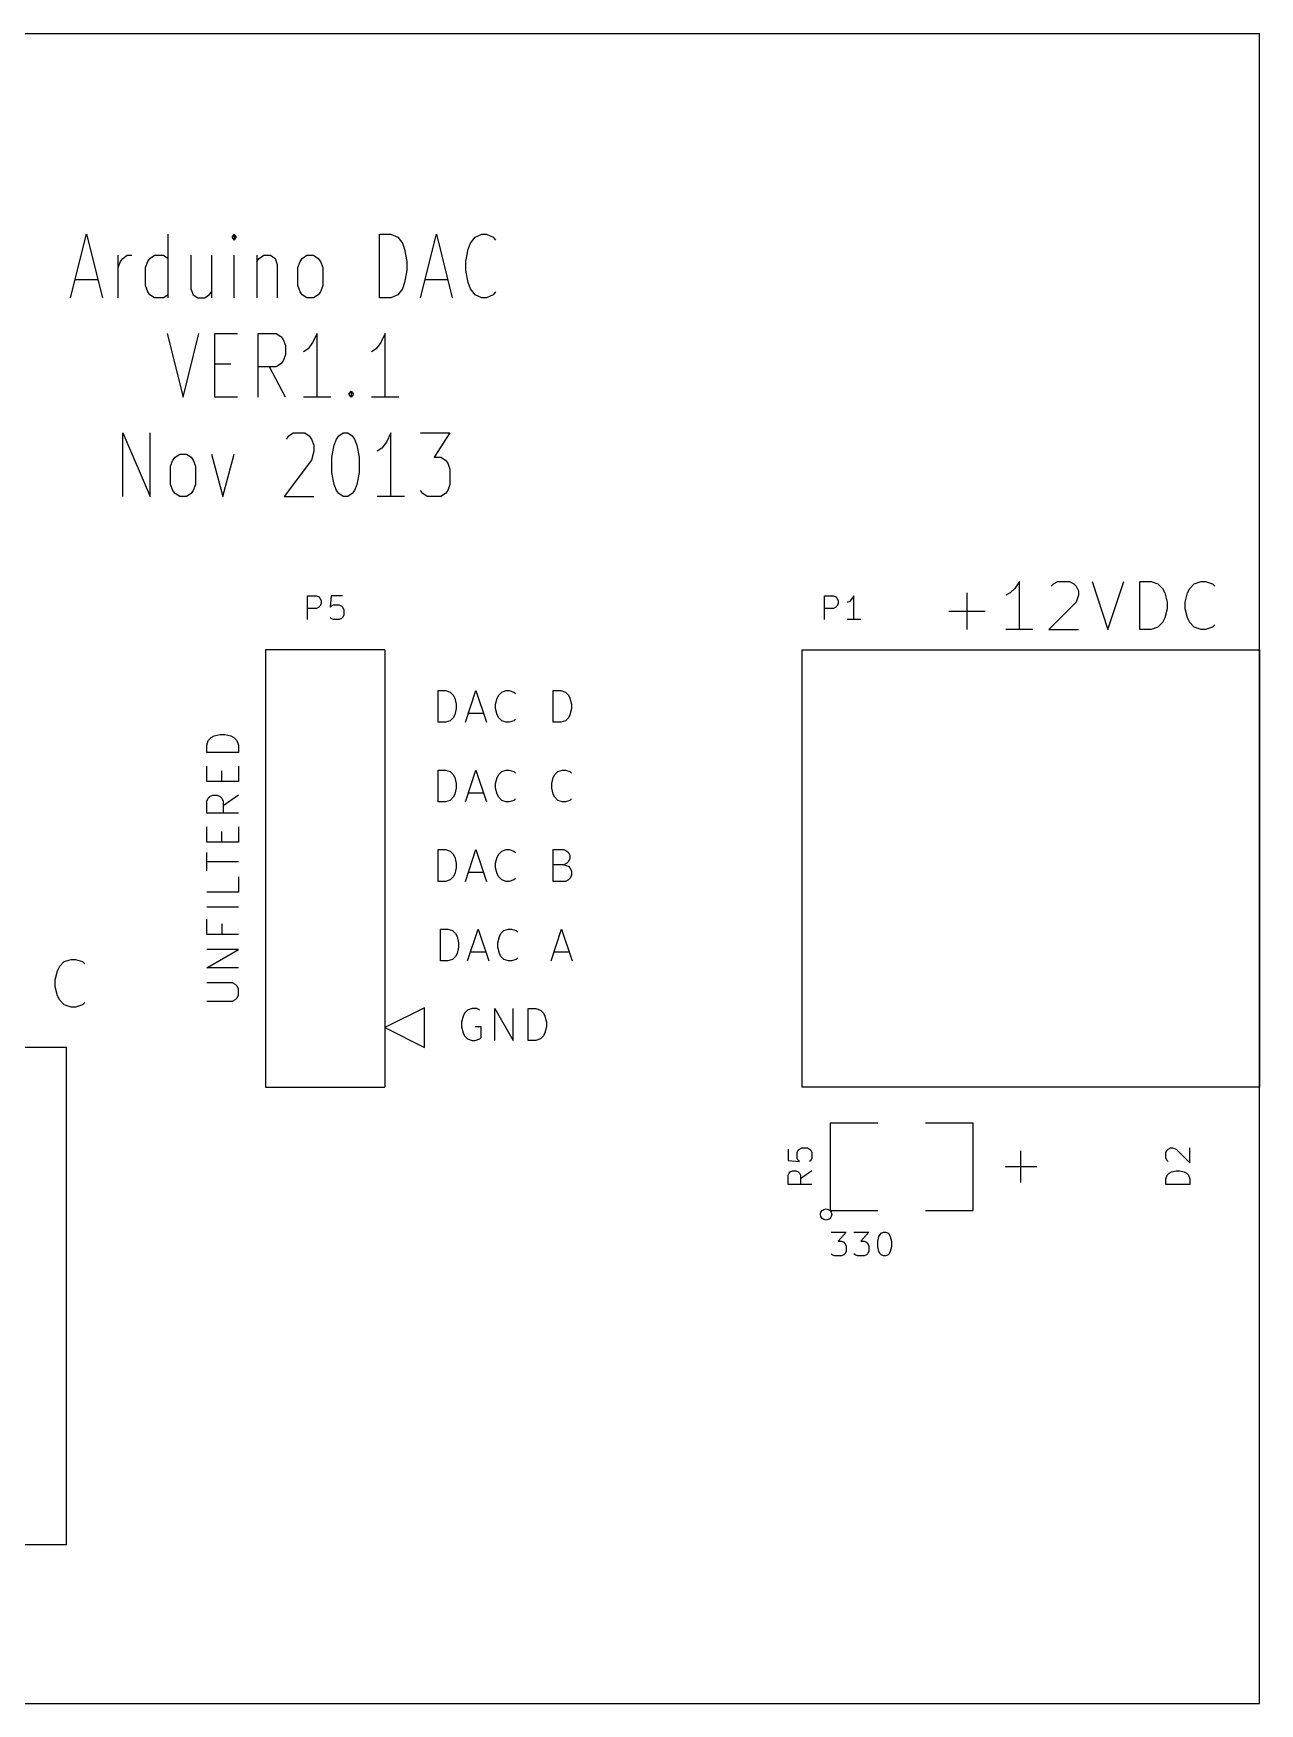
# Model space of a CAD drawing. Header units: inches. Extents: x 0 to 4.6, y 0 to 2.1.
# Drawn here: x 3.058 to 4.6, y 0 to 2.1 of the extents above; entities that cross this region are included whole.
import ezdxf

# ---------------------------------------------------------------- set-up
doc = ezdxf.new("R2010")
doc.units = ezdxf.units.IN
doc.layers.add('BLACK', color=1, linetype='CONTINUOUS')

msp = doc.modelspace()

# ---------------------------------------------------------------- linework, layer by layer
at = {"layer": 'BLACK'}
for p, q in [((0, 2.1), (4.6, 2.1)), ((4.6, 0), (4.6, 2.1)), ((3.105, 1.7676), (3.125, 1.8476)), ((3.125, 1.8476), (3.145, 1.7676)), ((3.2278, 1.7676), (3.2278, 1.8476)), ((3.3107, 1.8476), (3.3078, 1.8438)), ((3.3078, 1.8438), (3.3107, 1.84)), ((3.3135, 1.8438), (3.3107, 1.8476)), ((3.3107, 1.8476), (3.3107, 1.84)), ((3.3107, 1.84), (3.3135, 1.8438)), ((3.4936, 1.7676), (3.4936, 1.8476)), ((3.4936, 1.8476), (3.5079, 1.8476)), ((3.5079, 1.8476), (3.5164, 1.8438)), ((3.5164, 1.8438), (3.5222, 1.8362)), ((3.5222, 1.8362), (3.525, 1.8286)), ((3.525, 1.8286), (3.5279, 1.8133)), ((3.545, 1.7676), (3.565, 1.8476)), ((3.565, 1.8476), (3.585, 1.7676)), ((3.6021, 1.8133), (3.605, 1.8286)), ((3.605, 1.8286), (3.6078, 1.8362)), ((3.6078, 1.8362), (3.6136, 1.8438)), ((3.6136, 1.8438), (3.6221, 1.8476)), ((3.6221, 1.8476), (3.6278, 1.8476)), ((3.6278, 1.8476), (3.6364, 1.8438)), ((3.6364, 1.8438), (3.6393, 1.84)), ((3.165, 1.7676), (3.165, 1.821)), ((3.165, 1.8057), (3.1678, 1.8133)), ((3.1678, 1.8133), (3.1707, 1.8171)), ((3.1707, 1.8171), (3.1764, 1.821)), ((3.1764, 1.821), (3.1821, 1.821)), ((3.1992, 1.8057), (3.2021, 1.8133)), ((3.2021, 1.8133), (3.2049, 1.8171)), ((3.2049, 1.8171), (3.2107, 1.821)), ((3.2107, 1.821), (3.2221, 1.821)), ((3.2221, 1.821), (3.2278, 1.8171)), ((3.2564, 1.821), (3.2564, 1.779)), ((3.2821, 1.821), (3.2821, 1.7676)), ((3.3107, 1.7676), (3.3107, 1.821)), ((3.3393, 1.821), (3.3393, 1.7676)), ((3.3393, 1.8133), (3.3421, 1.8171)), ((3.3421, 1.8171), (3.3479, 1.821)), ((3.3479, 1.821), (3.3564, 1.821)), ((3.3564, 1.821), (3.3621, 1.8171)), ((3.3621, 1.8171), (3.365, 1.8095)), ((3.365, 1.8095), (3.365, 1.7676)), ((3.3907, 1.8057), (3.3936, 1.8133)), ((3.3936, 1.8133), (3.3964, 1.8171)), ((3.3964, 1.8171), (3.4022, 1.821)), ((3.4022, 1.821), (3.4107, 1.821)), ((3.4107, 1.821), (3.4164, 1.8171)), ((3.4164, 1.8171), (3.4193, 1.8133)), ((3.4193, 1.8133), (3.4222, 1.8057)), ((3.5279, 1.8133), (3.5279, 1.8019)), ((3.6021, 1.8019), (3.6021, 1.8133)), ((3.1107, 1.7905), (3.1393, 1.7905)), ((3.1992, 1.7829), (3.1992, 1.8057)), ((3.3907, 1.7829), (3.3907, 1.8057)), ((3.4222, 1.8057), (3.4222, 1.7829)), ((3.525, 1.7867), (3.5222, 1.779)), ((3.5279, 1.8019), (3.525, 1.7867)), ((3.5507, 1.7905), (3.5793, 1.7905)), ((3.605, 1.7867), (3.6021, 1.8019)), ((3.6078, 1.779), (3.605, 1.7867)), ((3.2021, 1.7752), (3.1992, 1.7829)), ((3.2049, 1.7714), (3.2021, 1.7752)), ((3.2107, 1.7676), (3.2049, 1.7714)), ((3.2221, 1.7676), (3.2107, 1.7676)), ((3.2278, 1.7714), (3.2221, 1.7676)), ((3.2564, 1.779), (3.2592, 1.7714)), ((3.2592, 1.7714), (3.265, 1.7676)), ((3.265, 1.7676), (3.2735, 1.7676)), ((3.2735, 1.7676), (3.2792, 1.7714)), ((3.2792, 1.7714), (3.2821, 1.7752)), ((3.3936, 1.7752), (3.3907, 1.7829)), ((3.3964, 1.7714), (3.3936, 1.7752)), ((3.4022, 1.7676), (3.3964, 1.7714)), ((3.4107, 1.7676), (3.4022, 1.7676)), ((3.4164, 1.7714), (3.4107, 1.7676)), ((3.4193, 1.7752), (3.4164, 1.7714)), ((3.4222, 1.7829), (3.4193, 1.7752)), ((3.5079, 1.7676), (3.4936, 1.7676)), ((3.5164, 1.7714), (3.5079, 1.7676)), ((3.5222, 1.779), (3.5164, 1.7714)), ((3.6136, 1.7714), (3.6078, 1.779)), ((3.6221, 1.7676), (3.6136, 1.7714)), ((3.6278, 1.7676), (3.6221, 1.7676)), ((3.6364, 1.7714), (3.6278, 1.7676)), ((3.6393, 1.7752), (3.6364, 1.7714)), ((3.2265, 1.7226), (3.2465, 1.6426)), ((3.2465, 1.6426), (3.2665, 1.7226)), ((3.2865, 1.6426), (3.2865, 1.7226)), ((3.2865, 1.7226), (3.3151, 1.7226)), ((3.3408, 1.6426), (3.3408, 1.7226)), ((3.3408, 1.7226), (3.3636, 1.7226)), ((3.3636, 1.7226), (3.3694, 1.7188)), ((3.4151, 1.7226), (3.4094, 1.7112)), ((3.4151, 1.6426), (3.4151, 1.7226)), ((3.5008, 1.7226), (3.4951, 1.7112)), ((3.5008, 1.6426), (3.5008, 1.7226)), ((3.3694, 1.7188), (3.3722, 1.715)), ((3.3722, 1.715), (3.3751, 1.7074)), ((3.3751, 1.7074), (3.3751, 1.696)), ((3.4036, 1.7036), (3.3979, 1.6998)), ((3.4094, 1.7112), (3.4036, 1.7036)), ((3.4893, 1.7036), (3.4836, 1.6998)), ((3.4951, 1.7112), (3.4893, 1.7036)), ((3.2865, 1.6845), (3.3065, 1.6845)), ((3.3636, 1.6807), (3.3408, 1.6807)), ((3.3751, 1.6426), (3.3551, 1.6807)), ((3.3694, 1.6845), (3.3636, 1.6807)), ((3.3722, 1.6883), (3.3694, 1.6845)), ((3.3751, 1.696), (3.3722, 1.6883)), ((3.3151, 1.6426), (3.2865, 1.6426)), ((3.4322, 1.6426), (3.3979, 1.6426)), ((3.455, 1.6464), (3.4579, 1.6502)), ((3.4579, 1.6426), (3.455, 1.6464)), ((3.4579, 1.6502), (3.4607, 1.6464)), ((3.4579, 1.6502), (3.4579, 1.6426)), ((3.4607, 1.6464), (3.4579, 1.6426)), ((3.5179, 1.6426), (3.4836, 1.6426)), ((3.1708, 1.5176), (3.1708, 1.5976)), ((3.1708, 1.5976), (3.2051, 1.5176)), ((3.2051, 1.5176), (3.2051, 1.5976)), ((3.3794, 1.5938), (3.3851, 1.5976)), ((3.3851, 1.5976), (3.3994, 1.5976)), ((3.3994, 1.5976), (3.4051, 1.5938)), ((3.4422, 1.5938), (3.4479, 1.5976)), ((3.4479, 1.5976), (3.4536, 1.5976)), ((3.4536, 1.5976), (3.4593, 1.5938)), ((3.5079, 1.5976), (3.5022, 1.5862)), ((3.5079, 1.5176), (3.5079, 1.5976)), ((3.545, 1.5976), (3.5821, 1.5976)), ((3.5821, 1.5976), (3.5621, 1.5671)), ((3.3765, 1.59), (3.3794, 1.5938)), ((3.4051, 1.5938), (3.408, 1.59)), ((3.408, 1.59), (3.4108, 1.5824)), ((3.4108, 1.5824), (3.4108, 1.5748)), ((3.4336, 1.5671), (3.4365, 1.5824)), ((3.4365, 1.5824), (3.4393, 1.59)), ((3.4393, 1.59), (3.4422, 1.5938)), ((3.4593, 1.5938), (3.4622, 1.59)), ((3.4622, 1.59), (3.4651, 1.5824)), ((3.4651, 1.5824), (3.4679, 1.5671)), ((3.4964, 1.5786), (3.4907, 1.5748)), ((3.5022, 1.5862), (3.4964, 1.5786)), ((3.2308, 1.5557), (3.2337, 1.5633)), ((3.2308, 1.5329), (3.2308, 1.5557)), ((3.2337, 1.5633), (3.2365, 1.5671)), ((3.2365, 1.5671), (3.2423, 1.571)), ((3.2423, 1.571), (3.2508, 1.571)), ((3.2508, 1.571), (3.2565, 1.5671)), ((3.2565, 1.5671), (3.2594, 1.5633)), ((3.2594, 1.5633), (3.2623, 1.5557)), ((3.2623, 1.5557), (3.2623, 1.5329)), ((3.2823, 1.571), (3.2966, 1.5176)), ((3.2966, 1.5176), (3.3108, 1.571)), ((3.408, 1.5633), (3.3737, 1.5176)), ((3.4108, 1.5748), (3.408, 1.5633)), ((3.4336, 1.5481), (3.4336, 1.5671)), ((3.4679, 1.5671), (3.4679, 1.5481)), ((3.5621, 1.5671), (3.5707, 1.5671)), ((3.5707, 1.5671), (3.5764, 1.5633)), ((3.5764, 1.5633), (3.5793, 1.5595)), ((3.5793, 1.5595), (3.5821, 1.5519)), ((3.4365, 1.5329), (3.4336, 1.5481)), ((3.4679, 1.5481), (3.4651, 1.5329)), ((3.5821, 1.5519), (3.5821, 1.5329)), ((3.2337, 1.5252), (3.2308, 1.5329)), ((3.2365, 1.5214), (3.2337, 1.5252)), ((3.2423, 1.5176), (3.2365, 1.5214)), ((3.2508, 1.5176), (3.2423, 1.5176)), ((3.2565, 1.5214), (3.2508, 1.5176)), ((3.2594, 1.5252), (3.2565, 1.5214)), ((3.2623, 1.5329), (3.2594, 1.5252)), ((3.3737, 1.5176), (3.4108, 1.5176)), ((3.4393, 1.5252), (3.4365, 1.5329)), ((3.4422, 1.5214), (3.4393, 1.5252)), ((3.4479, 1.5176), (3.4422, 1.5214)), ((3.4536, 1.5176), (3.4479, 1.5176)), ((3.4593, 1.5214), (3.4536, 1.5176)), ((3.4622, 1.5252), (3.4593, 1.5214)), ((3.4651, 1.5329), (3.4622, 1.5252)), ((3.525, 1.5176), (3.4907, 1.5176)), ((3.5478, 1.5214), (3.545, 1.5252)), ((3.5535, 1.5176), (3.5478, 1.5214)), ((3.5707, 1.5176), (3.5535, 1.5176)), ((3.5764, 1.5214), (3.5707, 1.5176)), ((3.5793, 1.5252), (3.5764, 1.5214)), ((3.5821, 1.5329), (3.5793, 1.5252)), ((4.298, 1.4107), (4.2923, 1.4021)), ((4.298, 1.3507), (4.298, 1.4107)), ((4.3379, 1.405), (4.3408, 1.4079)), ((4.3408, 1.4079), (4.3465, 1.4107)), ((4.3465, 1.4107), (4.3608, 1.4107)), ((4.3608, 1.4107), (4.3665, 1.4079)), ((4.3665, 1.4079), (4.3694, 1.405)), ((4.3893, 1.4107), (4.4093, 1.3507)), ((4.4093, 1.3507), (4.4293, 1.4107)), ((4.4493, 1.3507), (4.4493, 1.4107)), ((4.4493, 1.4107), (4.4636, 1.4107)), ((4.4636, 1.4107), (4.4721, 1.4079)), ((4.4721, 1.4079), (4.4779, 1.4021)), ((4.5121, 1.4021), (4.5179, 1.4079)), ((4.5179, 1.4079), (4.5264, 1.4107)), ((4.5264, 1.4107), (4.5321, 1.4107)), ((4.5321, 1.4107), (4.5407, 1.4079)), ((4.5407, 1.4079), (4.5436, 1.405)), ((3.4028, 1.3629), (3.4028, 1.3929)), ((3.4028, 1.3929), (3.4143, 1.3929)), ((3.4143, 1.3929), (3.4171, 1.3914)), ((3.4171, 1.3914), (3.4186, 1.39)), ((3.4186, 1.39), (3.42, 1.3871)), ((3.42, 1.3871), (3.42, 1.3829)), ((3.4328, 1.3929), (3.4314, 1.3786)), ((3.4471, 1.3929), (3.4328, 1.3929)), ((4.0528, 1.3629), (4.0528, 1.3929)), ((4.0528, 1.3929), (4.0643, 1.3929)), ((4.0643, 1.3929), (4.0671, 1.3914)), ((4.0671, 1.3914), (4.0686, 1.39)), ((4.0686, 1.39), (4.07, 1.3871)), ((4.07, 1.3871), (4.07, 1.3829)), ((4.0871, 1.3886), (4.0843, 1.3857)), ((4.09, 1.3929), (4.0871, 1.3886)), ((4.09, 1.3629), (4.09, 1.3929)), ((4.2322, 1.3507), (4.2322, 1.3964)), ((4.2865, 1.3964), (4.2808, 1.3936)), ((4.2923, 1.4021), (4.2865, 1.3964)), ((4.3694, 1.405), (4.3722, 1.3993)), ((4.3722, 1.3936), (4.3694, 1.385)), ((4.3722, 1.3993), (4.3722, 1.3936)), ((4.4779, 1.4021), (4.4807, 1.3964)), ((4.4807, 1.3964), (4.4836, 1.385)), ((4.5064, 1.385), (4.5093, 1.3964)), ((4.5093, 1.3964), (4.5121, 1.4021)), ((3.4143, 1.3771), (3.4028, 1.3771)), ((3.4171, 1.3786), (3.4143, 1.3771)), ((3.4186, 1.38), (3.4171, 1.3786)), ((3.42, 1.3829), (3.4186, 1.38)), ((3.4314, 1.3786), (3.4328, 1.38)), ((3.4328, 1.3643), (3.4314, 1.3657)), ((3.4328, 1.38), (3.4357, 1.3814)), ((3.4357, 1.3814), (3.4428, 1.3814)), ((3.4428, 1.3814), (3.4457, 1.38)), ((3.4457, 1.38), (3.4471, 1.3786)), ((3.4471, 1.3657), (3.4457, 1.3643)), ((3.4471, 1.3786), (3.4486, 1.3757)), ((3.4486, 1.3686), (3.4471, 1.3657)), ((3.4486, 1.3757), (3.4486, 1.3686)), ((4.0643, 1.3771), (4.0528, 1.3771)), ((4.0671, 1.3786), (4.0643, 1.3771)), ((4.0686, 1.38), (4.0671, 1.3786)), ((4.07, 1.3829), (4.0686, 1.38)), ((4.0843, 1.3857), (4.0814, 1.3843)), ((4.2094, 1.3736), (4.2551, 1.3736)), ((4.3694, 1.385), (4.3351, 1.3507)), ((4.4807, 1.365), (4.4779, 1.3593)), ((4.4836, 1.3764), (4.4807, 1.365)), ((4.4836, 1.385), (4.4836, 1.3764)), ((4.5064, 1.3764), (4.5064, 1.385)), ((4.5093, 1.365), (4.5064, 1.3764)), ((4.5121, 1.3593), (4.5093, 1.365)), ((3.4357, 1.3629), (3.4328, 1.3643)), ((3.4428, 1.3629), (3.4357, 1.3629)), ((3.4457, 1.3643), (3.4428, 1.3629)), ((4.0986, 1.3629), (4.0814, 1.3629)), ((4.3151, 1.3507), (4.2808, 1.3507)), ((4.3351, 1.3507), (4.3722, 1.3507)), ((4.4636, 1.3507), (4.4493, 1.3507)), ((4.4721, 1.3536), (4.4636, 1.3507)), ((4.4779, 1.3593), (4.4721, 1.3536)), ((4.5179, 1.3536), (4.5121, 1.3593)), ((4.5264, 1.3507), (4.5179, 1.3536)), ((4.5321, 1.3507), (4.5264, 1.3507)), ((4.5407, 1.3536), (4.5321, 1.3507)), ((4.5436, 1.3564), (4.5407, 1.3536)), ((3.35, 1.325), (3.35, 0.775)), ((3.5, 1.325), (3.35, 1.325)), ((3.5, 1.325), (3.5, 0.775)), ((4.025, 0.775), (4.025, 1.325)), ((4.025, 1.325), (4.6, 1.325)), ((4.6, 1.325), (4.6, 0.775)), ((3.5671, 1.2338), (3.5671, 1.2738)), ((3.5671, 1.2738), (3.5766, 1.2738)), ((3.5766, 1.2738), (3.5824, 1.2719)), ((3.5824, 1.2719), (3.5862, 1.2681)), ((3.5862, 1.2681), (3.5881, 1.2643)), ((3.5881, 1.2643), (3.59, 1.2567)), ((3.6014, 1.2338), (3.6147, 1.2738)), ((3.6147, 1.2738), (3.6281, 1.2338)), ((3.6395, 1.2567), (3.6414, 1.2643)), ((3.6414, 1.2643), (3.6433, 1.2681)), ((3.6433, 1.2681), (3.6471, 1.2719)), ((3.6471, 1.2719), (3.6529, 1.2738)), ((3.6529, 1.2738), (3.6567, 1.2738)), ((3.6567, 1.2738), (3.6624, 1.2719)), ((3.6624, 1.2719), (3.6643, 1.27)), ((3.7119, 1.2338), (3.7119, 1.2738)), ((3.7119, 1.2738), (3.7214, 1.2738)), ((3.7214, 1.2738), (3.7272, 1.2719)), ((3.7272, 1.2719), (3.731, 1.2681)), ((3.731, 1.2681), (3.7329, 1.2643)), ((3.7329, 1.2643), (3.7348, 1.2567)), ((3.5862, 1.2395), (3.5824, 1.2357)), ((3.5881, 1.2433), (3.5862, 1.2395)), ((3.59, 1.251), (3.5881, 1.2433)), ((3.59, 1.2567), (3.59, 1.251)), ((3.6052, 1.2452), (3.6243, 1.2452)), ((3.6395, 1.251), (3.6395, 1.2567)), ((3.6414, 1.2433), (3.6395, 1.251)), ((3.6433, 1.2395), (3.6414, 1.2433)), ((3.6471, 1.2357), (3.6433, 1.2395)), ((3.731, 1.2395), (3.7272, 1.2357)), ((3.7329, 1.2433), (3.731, 1.2395)), ((3.7348, 1.251), (3.7329, 1.2433)), ((3.7348, 1.2567), (3.7348, 1.251)), ((3.2857, 1.2167), (3.2933, 1.2186)), ((3.2933, 1.2186), (3.299, 1.2186)), ((3.299, 1.2186), (3.3067, 1.2167)), ((3.5766, 1.2338), (3.5671, 1.2338)), ((3.5824, 1.2357), (3.5766, 1.2338)), ((3.6529, 1.2338), (3.6471, 1.2357)), ((3.6567, 1.2338), (3.6529, 1.2338)), ((3.6624, 1.2357), (3.6567, 1.2338)), ((3.6643, 1.2376), (3.6624, 1.2357)), ((3.7214, 1.2338), (3.7119, 1.2338)), ((3.7272, 1.2357), (3.7214, 1.2338)), ((3.2762, 1.2052), (3.2781, 1.211)), ((3.2762, 1.1957), (3.2762, 1.2052)), ((3.2781, 1.211), (3.2819, 1.2148)), ((3.2819, 1.2148), (3.2857, 1.2167)), ((3.3067, 1.2167), (3.3105, 1.2148)), ((3.3105, 1.2148), (3.3143, 1.211)), ((3.3143, 1.211), (3.3162, 1.2052)), ((3.3162, 1.2052), (3.3162, 1.1957)), ((3.3162, 1.1957), (3.2762, 1.1957)), ((3.2762, 1.1595), (3.2762, 1.1786)), ((3.3162, 1.1786), (3.3162, 1.1595)), ((3.3162, 1.1595), (3.2762, 1.1595)), ((3.2952, 1.1595), (3.2952, 1.1729)), ((3.5671, 1.1338), (3.5671, 1.1738)), ((3.5671, 1.1738), (3.5766, 1.1738)), ((3.5766, 1.1738), (3.5824, 1.1719)), ((3.5824, 1.1719), (3.5862, 1.1681)), ((3.5862, 1.1681), (3.5881, 1.1643)), ((3.5881, 1.1643), (3.59, 1.1567)), ((3.59, 1.1567), (3.59, 1.151)), ((3.6014, 1.1338), (3.6147, 1.1738)), ((3.6147, 1.1738), (3.6281, 1.1338)), ((3.6395, 1.1567), (3.6414, 1.1643)), ((3.6395, 1.151), (3.6395, 1.1567)), ((3.6414, 1.1643), (3.6433, 1.1681)), ((3.6433, 1.1681), (3.6471, 1.1719)), ((3.6471, 1.1719), (3.6529, 1.1738)), ((3.6529, 1.1738), (3.6567, 1.1738)), ((3.6567, 1.1738), (3.6624, 1.1719)), ((3.6624, 1.1719), (3.6643, 1.17)), ((3.71, 1.1567), (3.7119, 1.1643)), ((3.71, 1.151), (3.71, 1.1567)), ((3.7119, 1.1643), (3.7138, 1.1681)), ((3.7138, 1.1681), (3.7176, 1.1719)), ((3.7176, 1.1719), (3.7234, 1.1738)), ((3.7234, 1.1738), (3.7272, 1.1738)), ((3.7272, 1.1738), (3.7329, 1.1719)), ((3.7329, 1.1719), (3.7348, 1.17)), ((3.2762, 1.1348), (3.2781, 1.1386)), ((3.2762, 1.1195), (3.2762, 1.1348)), ((3.2781, 1.1386), (3.28, 1.1405)), ((3.28, 1.1405), (3.2838, 1.1424)), ((3.2838, 1.1424), (3.2895, 1.1424)), ((3.2895, 1.1424), (3.2933, 1.1405)), ((3.2933, 1.1405), (3.2952, 1.1386)), ((3.2952, 1.1386), (3.2971, 1.1348)), ((3.3162, 1.1424), (3.2971, 1.129)), ((3.2971, 1.1348), (3.2971, 1.1195)), ((3.5824, 1.1357), (3.5766, 1.1338)), ((3.5862, 1.1395), (3.5824, 1.1357)), ((3.5881, 1.1433), (3.5862, 1.1395)), ((3.59, 1.151), (3.5881, 1.1433)), ((3.6052, 1.1452), (3.6243, 1.1452)), ((3.6414, 1.1433), (3.6395, 1.151)), ((3.6433, 1.1395), (3.6414, 1.1433)), ((3.6471, 1.1357), (3.6433, 1.1395)), ((3.6529, 1.1338), (3.6471, 1.1357)), ((3.6624, 1.1357), (3.6567, 1.1338)), ((3.6643, 1.1376), (3.6624, 1.1357)), ((3.7119, 1.1433), (3.71, 1.151)), ((3.7138, 1.1395), (3.7119, 1.1433)), ((3.7176, 1.1357), (3.7138, 1.1395)), ((3.7234, 1.1338), (3.7176, 1.1357)), ((3.7329, 1.1357), (3.7272, 1.1338)), ((3.7348, 1.1376), (3.7329, 1.1357)), ((3.3162, 1.1195), (3.2762, 1.1195)), ((3.5766, 1.1338), (3.5671, 1.1338)), ((3.6567, 1.1338), (3.6529, 1.1338)), ((3.7272, 1.1338), (3.7234, 1.1338)), ((3.2762, 1.0833), (3.2762, 1.1024)), ((3.2952, 1.0833), (3.2952, 1.0967)), ((3.3162, 1.1024), (3.3162, 1.0833)), ((3.3162, 1.0833), (3.2762, 1.0833)), ((3.5671, 1.0338), (3.5671, 1.0738)), ((3.5671, 1.0738), (3.5766, 1.0738)), ((3.5766, 1.0738), (3.5824, 1.0719)), ((3.5824, 1.0719), (3.5862, 1.0681)), ((3.6014, 1.0338), (3.6147, 1.0738)), ((3.6147, 1.0738), (3.6281, 1.0338)), ((3.6433, 1.0681), (3.6471, 1.0719)), ((3.6471, 1.0719), (3.6529, 1.0738)), ((3.6529, 1.0738), (3.6567, 1.0738)), ((3.6567, 1.0738), (3.6624, 1.0719)), ((3.6624, 1.0719), (3.6643, 1.07)), ((3.7119, 1.0338), (3.7119, 1.0738)), ((3.7119, 1.0738), (3.7253, 1.0738)), ((3.7253, 1.0738), (3.7291, 1.0719)), ((3.7291, 1.0719), (3.731, 1.07)), ((3.2762, 1.0471), (3.2762, 1.07)), ((3.3162, 1.0585), (3.2762, 1.0585)), ((3.5862, 1.0681), (3.5881, 1.0643)), ((3.5881, 1.0643), (3.59, 1.0567)), ((3.59, 1.051), (3.5881, 1.0433)), ((3.59, 1.0567), (3.59, 1.051)), ((3.6395, 1.0567), (3.6414, 1.0643)), ((3.6395, 1.051), (3.6395, 1.0567)), ((3.6414, 1.0433), (3.6395, 1.051)), ((3.6414, 1.0643), (3.6433, 1.0681)), ((3.7253, 1.0548), (3.7119, 1.0548)), ((3.7291, 1.0567), (3.7253, 1.0548)), ((3.7253, 1.0548), (3.731, 1.0529)), ((3.731, 1.0586), (3.7291, 1.0567)), ((3.731, 1.07), (3.7329, 1.0662)), ((3.7329, 1.0624), (3.731, 1.0586)), ((3.731, 1.0529), (3.7329, 1.051)), ((3.7329, 1.0662), (3.7329, 1.0624)), ((3.7329, 1.051), (3.7348, 1.0471)), ((3.3162, 1.0395), (3.3162, 1.0204)), ((3.5766, 1.0338), (3.5671, 1.0338)), ((3.5824, 1.0357), (3.5766, 1.0338)), ((3.5862, 1.0395), (3.5824, 1.0357)), ((3.5881, 1.0433), (3.5862, 1.0395)), ((3.6052, 1.0452), (3.6243, 1.0452)), ((3.6433, 1.0395), (3.6414, 1.0433)), ((3.6471, 1.0357), (3.6433, 1.0395)), ((3.6529, 1.0338), (3.6471, 1.0357)), ((3.6567, 1.0338), (3.6529, 1.0338)), ((3.6624, 1.0357), (3.6567, 1.0338)), ((3.6643, 1.0376), (3.6624, 1.0357)), ((3.7272, 1.0338), (3.7119, 1.0338)), ((3.731, 1.0357), (3.7272, 1.0338)), ((3.7329, 1.0376), (3.731, 1.0357)), ((3.7348, 1.0414), (3.7329, 1.0376)), ((3.7348, 1.0471), (3.7348, 1.0414)), ((3.3162, 1.0204), (3.2762, 1.0204)), ((3.3162, 1.0014), (3.2762, 1.0014)), ((3.2762, 0.9671), (3.2762, 0.9862)), ((3.3162, 0.9671), (3.2762, 0.9671)), ((3.2952, 0.9805), (3.2952, 0.9671)), ((3.57, 0.9338), (3.57, 0.9738)), ((3.57, 0.9738), (3.5795, 0.9738)), ((3.5795, 0.9738), (3.5853, 0.9719)), ((3.5853, 0.9719), (3.5891, 0.9681)), ((3.5891, 0.9681), (3.591, 0.9643)), ((3.6043, 0.9338), (3.6176, 0.9738)), ((3.6176, 0.9738), (3.631, 0.9338)), ((3.6443, 0.9643), (3.6462, 0.9681)), ((3.6462, 0.9681), (3.65, 0.9719)), ((3.65, 0.9719), (3.6558, 0.9738)), ((3.6558, 0.9738), (3.6596, 0.9738)), ((3.6596, 0.9738), (3.6653, 0.9719)), ((3.6653, 0.9719), (3.6672, 0.97)), ((3.7091, 0.9338), (3.7224, 0.9738)), ((3.7224, 0.9738), (3.7358, 0.9338)), ((3.2762, 0.9252), (3.3162, 0.9481)), ((3.3162, 0.9481), (3.2762, 0.9481)), ((3.591, 0.9643), (3.5929, 0.9567)), ((3.5929, 0.951), (3.591, 0.9433)), ((3.5929, 0.9567), (3.5929, 0.951)), ((3.6081, 0.9452), (3.6272, 0.9452)), ((3.6424, 0.9567), (3.6443, 0.9643)), ((3.6424, 0.951), (3.6424, 0.9567)), ((3.6443, 0.9433), (3.6424, 0.951)), ((3.7129, 0.9452), (3.732, 0.9452)), ((3.0886, 0.9214), (3.0914, 0.9271)), ((3.0914, 0.9271), (3.0972, 0.9329)), ((3.0972, 0.9329), (3.1057, 0.9357)), ((3.1057, 0.9357), (3.1114, 0.9357)), ((3.1114, 0.9357), (3.12, 0.9329)), ((3.12, 0.9329), (3.1229, 0.93)), ((3.3162, 0.9252), (3.2762, 0.9252)), ((3.5795, 0.9338), (3.57, 0.9338)), ((3.5853, 0.9357), (3.5795, 0.9338)), ((3.5891, 0.9395), (3.5853, 0.9357)), ((3.591, 0.9433), (3.5891, 0.9395)), ((3.6462, 0.9395), (3.6443, 0.9433)), ((3.65, 0.9357), (3.6462, 0.9395)), ((3.6558, 0.9338), (3.65, 0.9357)), ((3.6596, 0.9338), (3.6558, 0.9338)), ((3.6653, 0.9357), (3.6596, 0.9338)), ((3.6672, 0.9376), (3.6653, 0.9357)), ((3.0857, 0.91), (3.0886, 0.9214)), ((3.0857, 0.9014), (3.0857, 0.91)), ((3.3086, 0.9062), (3.2762, 0.9062)), ((3.3124, 0.9043), (3.3086, 0.9062)), ((3.3143, 0.9024), (3.3124, 0.9043)), ((3.0886, 0.89), (3.0857, 0.9014)), ((3.0914, 0.8843), (3.0886, 0.89)), ((3.0972, 0.8786), (3.0914, 0.8843)), ((3.2762, 0.8833), (3.3086, 0.8833)), ((3.3086, 0.8833), (3.3124, 0.8852)), ((3.3124, 0.8852), (3.3143, 0.8871)), ((3.3162, 0.8986), (3.3143, 0.9024)), ((3.3143, 0.8871), (3.3162, 0.8909)), ((3.3162, 0.8909), (3.3162, 0.8986)), ((3.1057, 0.8757), (3.0972, 0.8786)), ((3.1114, 0.8757), (3.1057, 0.8757)), ((3.12, 0.8786), (3.1114, 0.8757)), ((3.1229, 0.8814), (3.12, 0.8786)), ((3.55, 0.875), (3.5, 0.85)), ((3.55, 0.825), (3.55, 0.875)), ((3.5986, 0.8643), (3.5967, 0.8567)), ((3.6005, 0.8681), (3.5986, 0.8643)), ((3.6043, 0.8719), (3.6005, 0.8681)), ((3.6101, 0.8738), (3.6043, 0.8719)), ((3.6158, 0.8738), (3.6101, 0.8738)), ((3.6196, 0.8719), (3.6158, 0.8738)), ((3.6386, 0.8338), (3.6386, 0.8738)), ((3.6386, 0.8738), (3.6615, 0.8338)), ((3.6615, 0.8338), (3.6615, 0.8738)), ((3.6805, 0.8338), (3.6805, 0.8738)), ((3.6805, 0.8738), (3.69, 0.8738)), ((3.69, 0.8738), (3.6958, 0.8719)), ((3.6958, 0.8719), (3.6996, 0.8681)), ((3.6996, 0.8681), (3.7015, 0.8643)), ((3.7015, 0.8643), (3.7034, 0.8567)), ((3.5, 0.85), (3.55, 0.825)), ((3.5967, 0.8567), (3.5967, 0.851)), ((3.5967, 0.851), (3.5986, 0.8433)), ((3.5986, 0.8433), (3.6005, 0.8395)), ((3.6215, 0.851), (3.6139, 0.851)), ((3.6215, 0.8376), (3.6215, 0.851)), ((3.7015, 0.8433), (3.6996, 0.8395)), ((3.7034, 0.851), (3.7015, 0.8433)), ((3.7034, 0.8567), (3.7034, 0.851)), ((3.1, 0.825), (2.5, 0.825)), ((3.1, 0.2), (3.1, 0.825)), ((3.6005, 0.8395), (3.6043, 0.8357)), ((3.6043, 0.8357), (3.6101, 0.8338)), ((3.6101, 0.8338), (3.6139, 0.8338)), ((3.6139, 0.8338), (3.6196, 0.8357)), ((3.6196, 0.8357), (3.6215, 0.8376)), ((3.69, 0.8338), (3.6805, 0.8338)), ((3.6958, 0.8357), (3.69, 0.8338)), ((3.6996, 0.8395), (3.6958, 0.8357)), ((3.35, 0.775), (3.5, 0.775)), ((4.6, 0.775), (4.025, 0.775)), ((4.12, 0.73), (4.06, 0.73)), ((4.06, 0.73), (4.06, 0.62)), ((4.24, 0.73), (4.18, 0.73)), ((4.24, 0.62), (4.24, 0.73)), ((4.0071, 0.6971), (4.0071, 0.6828)), ((4.0186, 0.6928), (4.02, 0.6957)), ((4.02, 0.6957), (4.0214, 0.6971)), ((4.0214, 0.6971), (4.0243, 0.6986)), ((4.0243, 0.6986), (4.0314, 0.6986)), ((4.0314, 0.6986), (4.0343, 0.6971)), ((4.0343, 0.6971), (4.0357, 0.6957)), ((4.0357, 0.6957), (4.0371, 0.6928)), ((4.3, 0.655), (4.3, 0.695)), ((4.4821, 0.6928), (4.4836, 0.6957)), ((4.4836, 0.6957), (4.485, 0.6971)), ((4.485, 0.6971), (4.4879, 0.6986)), ((4.4879, 0.6986), (4.4907, 0.6986)), ((4.4907, 0.6986), (4.495, 0.6971)), ((4.495, 0.6971), (4.5121, 0.68)), ((4.5121, 0.68), (4.5121, 0.6986)), ((4.0071, 0.6828), (4.0214, 0.6814)), ((4.0186, 0.6857), (4.0186, 0.6928)), ((4.02, 0.6828), (4.0186, 0.6857)), ((4.0214, 0.6814), (4.02, 0.6828)), ((4.0357, 0.6828), (4.0343, 0.6814)), ((4.0371, 0.6857), (4.0357, 0.6828)), ((4.0371, 0.6928), (4.0371, 0.6857)), ((4.32, 0.675), (4.28, 0.675)), ((4.4821, 0.6857), (4.4821, 0.6928)), ((4.4836, 0.6828), (4.4821, 0.6857)), ((4.485, 0.6814), (4.4836, 0.6828)), ((4.0071, 0.6643), (4.0086, 0.6671)), ((4.0071, 0.6528), (4.0071, 0.6643)), ((4.0371, 0.6528), (4.0071, 0.6528)), ((4.0086, 0.6671), (4.01, 0.6686)), ((4.01, 0.6686), (4.0129, 0.67)), ((4.0129, 0.67), (4.0171, 0.67)), ((4.0171, 0.67), (4.02, 0.6686)), ((4.02, 0.6686), (4.0214, 0.6671)), ((4.0214, 0.6671), (4.0229, 0.6643)), ((4.0371, 0.67), (4.0229, 0.66)), ((4.0229, 0.6643), (4.0229, 0.6528)), ((4.4821, 0.66), (4.4836, 0.6643)), ((4.4821, 0.6528), (4.4821, 0.66)), ((4.5121, 0.6528), (4.4821, 0.6528)), ((4.4836, 0.6643), (4.4864, 0.6671)), ((4.4864, 0.6671), (4.4893, 0.6686)), ((4.4893, 0.6686), (4.495, 0.67)), ((4.495, 0.67), (4.4993, 0.67)), ((4.4993, 0.67), (4.505, 0.6686)), ((4.505, 0.6686), (4.5079, 0.6671)), ((4.5079, 0.6671), (4.5107, 0.6643)), ((4.5107, 0.6643), (4.5121, 0.66)), ((4.5121, 0.66), (4.5121, 0.6528)), ((4.06, 0.62), (4.12, 0.62)), ((4.18, 0.62), (4.24, 0.62)), ((4.0614, 0.5929), (4.08, 0.5929)), ((4.08, 0.5929), (4.07, 0.5814)), ((4.09, 0.5929), (4.1086, 0.5929)), ((4.1086, 0.5929), (4.0986, 0.5814)), ((4.1214, 0.5871), (4.1229, 0.59)), ((4.1229, 0.59), (4.1243, 0.5914)), ((4.1243, 0.5914), (4.1272, 0.5929)), ((4.1272, 0.5929), (4.13, 0.5929)), ((4.13, 0.5929), (4.1329, 0.5914)), ((4.1329, 0.5914), (4.1343, 0.59)), ((4.1343, 0.59), (4.1357, 0.5871)), ((4.07, 0.5814), (4.0742, 0.5814)), ((4.0742, 0.5814), (4.0771, 0.58)), ((4.0771, 0.58), (4.0785, 0.5786)), ((4.0785, 0.5786), (4.08, 0.5757)), ((4.08, 0.5686), (4.0785, 0.5657)), ((4.08, 0.5757), (4.08, 0.5686)), ((4.0986, 0.5814), (4.1028, 0.5814)), ((4.1028, 0.5814), (4.1057, 0.58)), ((4.1057, 0.58), (4.1071, 0.5786)), ((4.1071, 0.5786), (4.1086, 0.5757)), ((4.1086, 0.5686), (4.1071, 0.5657)), ((4.1086, 0.5757), (4.1086, 0.5686)), ((4.12, 0.5814), (4.1214, 0.5871)), ((4.12, 0.5743), (4.12, 0.5814)), ((4.1214, 0.5686), (4.12, 0.5743)), ((4.1229, 0.5657), (4.1214, 0.5686)), ((4.1357, 0.5686), (4.1343, 0.5657)), ((4.1357, 0.5871), (4.1372, 0.5814)), ((4.1372, 0.5743), (4.1357, 0.5686)), ((4.1372, 0.5814), (4.1372, 0.5743)), ((4.0628, 0.5643), (4.0614, 0.5657)), ((4.0657, 0.5629), (4.0628, 0.5643)), ((4.0742, 0.5629), (4.0657, 0.5629)), ((4.0771, 0.5643), (4.0742, 0.5629)), ((4.0785, 0.5657), (4.0771, 0.5643)), ((4.0914, 0.5643), (4.09, 0.5657)), ((4.0943, 0.5629), (4.0914, 0.5643)), ((4.1028, 0.5629), (4.0943, 0.5629)), ((4.1057, 0.5643), (4.1028, 0.5629)), ((4.1071, 0.5657), (4.1057, 0.5643)), ((4.1243, 0.5643), (4.1229, 0.5657)), ((4.1272, 0.5629), (4.1243, 0.5643)), ((4.13, 0.5629), (4.1272, 0.5629)), ((4.1329, 0.5643), (4.13, 0.5629)), ((4.1343, 0.5657), (4.1329, 0.5643)), ((2.5, 0.2), (3.1, 0.2)), ((0, 0), (4.6, 0))]:
    msp.add_line(p, q, dxfattribs=at)
msp.add_circle((4.055, 0.615), 0.007, dxfattribs=at)

doc.saveas('drawing.dxf')
